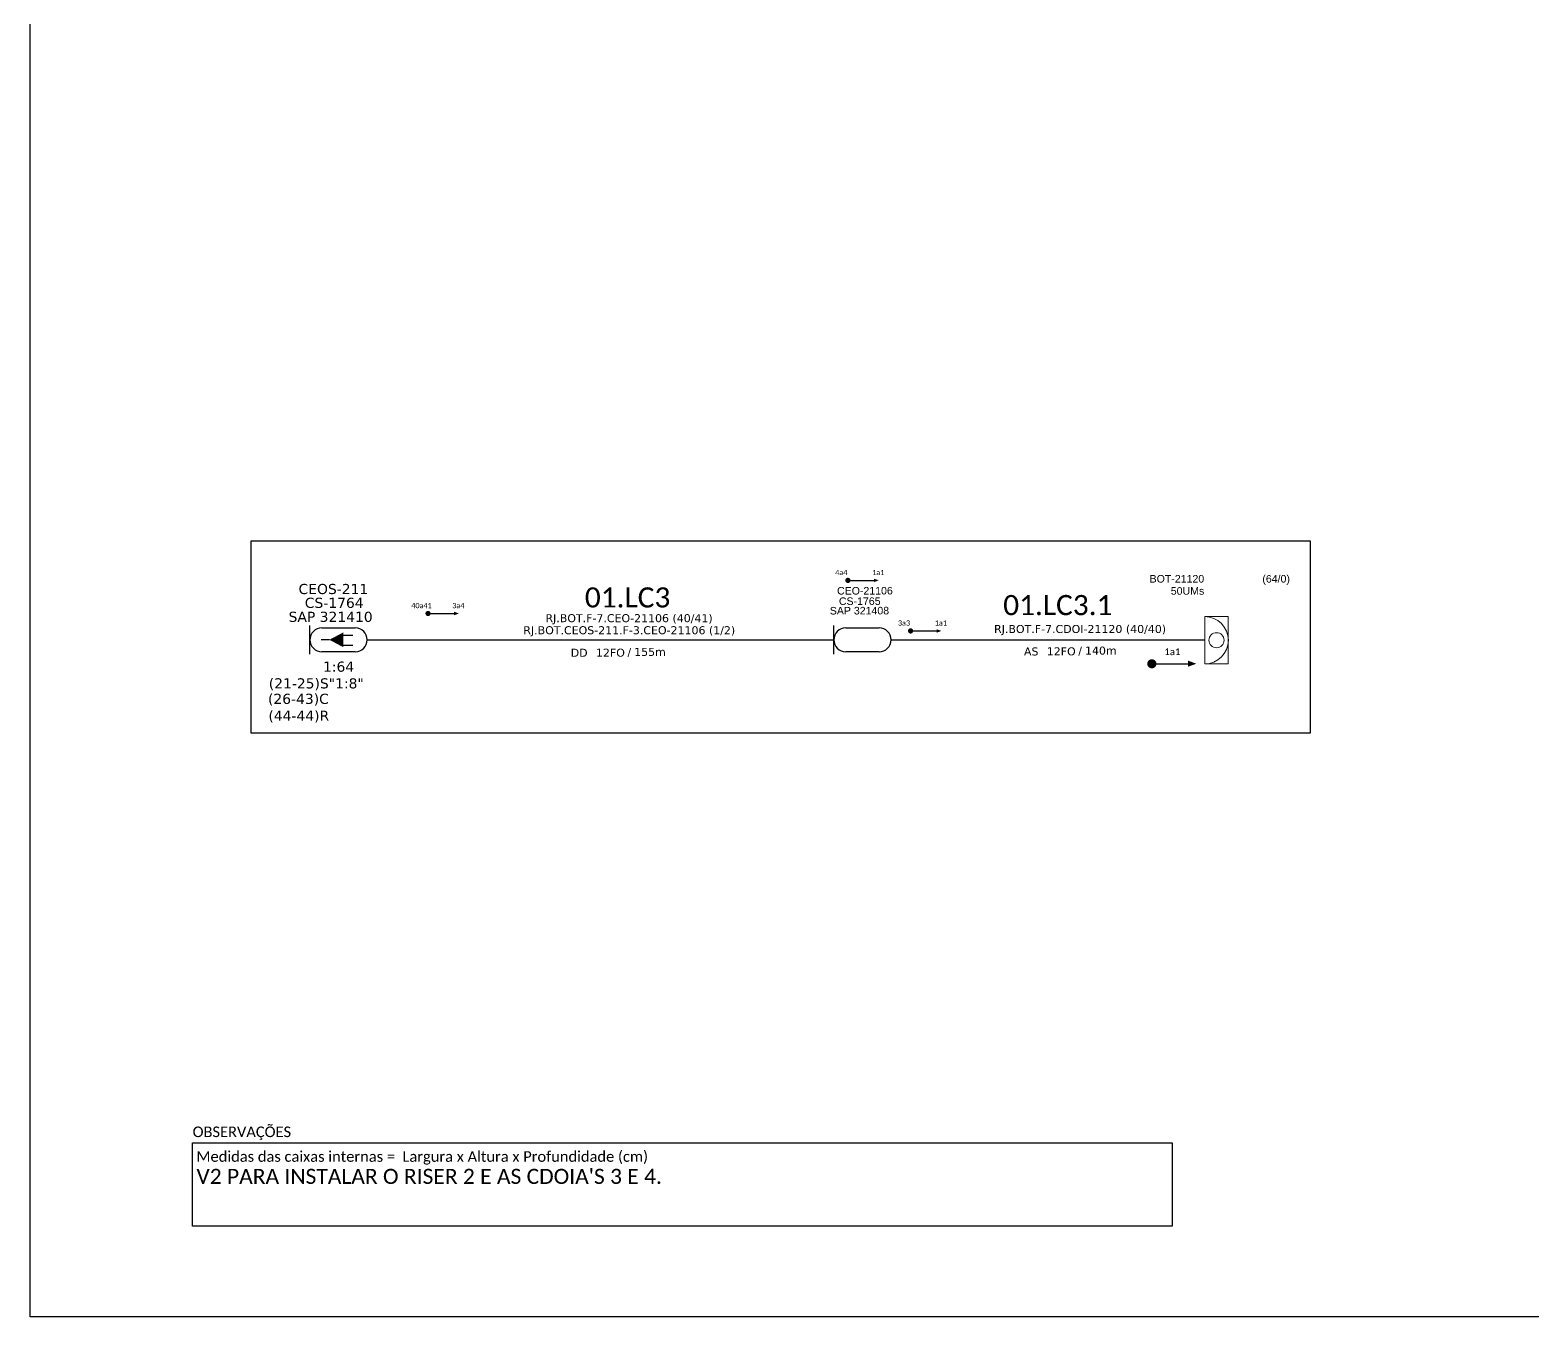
# Model space of a CAD drawing. Header units: metres. Extents: x 8172 to 8770, y -205 to 313.
# Drawn here: x 8171.8 to 8470.7, y -205.3 to 50.7 of the extents above; entities that cross this region are included whole.
import ezdxf
from ezdxf.enums import TextEntityAlignment as Align

# ---------------------------------------------------------------- set-up
doc = ezdxf.new("R2010")
doc.units = ezdxf.units.M
for name, color, linetype, lineweight in [("20.0-LEGENDA DOS CDO'S", 1, 'Continuous', 0), ('20.1-CDO_INTERIOR', 1, 'Continuous', 0), ('20.2-CDO_POSTE', 1, 'Continuous', 5), ('40.1-ETIQUETAS', 1, 'Continuous', 20)]:
    doc.layers.add(name, color=color, linetype=linetype, lineweight=lineweight)
for name, color, linetype in [('20.4-CEOS', 1, 'Continuous'), ('CAP a instalar', 1, 'Continuous'), ('SETA', 7, 'Continuous')]:
    doc.layers.add(name, color=color, linetype=linetype)
doc.styles.add('ARIAL', font='arial.ttf')
doc.styles.add('siredit', font='verdana.ttf')
doc.styles.add('WMF-Calibri0', font='calibri.ttf')
doc.linetypes.add('FENCELINE1', pattern='A,0.25,-0.1,[133,ltypeshp.shx,S=0.1,R=0,X=-0.1,Y=0],-0.1,1', length=1.45)

# ---------------------------------------------------------------- blocks, each defined once
blk = doc.blocks.new('CDOE-TEXTO PADRÃO')
at = {"layer": "20.0-LEGENDA DOS CDO'S", "color": 0, "style": 'ARIAL'}
for tag, p in [('CDO_N', (0.49, 7.39)), ('SAP', (0.51, 1.67)), ('CORDOALHA', (0.5, 4.33)), ('SPLITER_1', (0.59, -0.91)), ('SPLITER_2', (0.6, -3.55)), ('(XX-XX_F)S', (0.54, -8.29)), ('(XX-XX_L)S', (0.55, -10.83)), ('UMS', (0.55, -13.15))]:
    blk.add_attdef(tag, p, '', height=1.7, rotation=0.118, dxfattribs=at)
blk.add_attdef('FIBRAS_UTILIZADAS', text='', height=1.7, rotation=0.118, dxfattribs=at).set_placement((19.77, 7.43), align=Align.CENTER)
blk = doc.blocks.new('ETIQUETA_RS5F')
at = {"layer": '40.1-ETIQUETAS', "color": 0, "style": 'siredit'}
blk.add_text('/', height=1.5, dxfattribs=at).set_placement((1.55, -1.95), align=Align.MIDDLE_RIGHT)
for tag, p in [('ETIQUETA_R_SECUNDARIA', (1.18, 2.1)), ('ETIQUETA_R_PRIMARIA', (1.18, 4.1)), ('F_ATIVAS/F_MORTAS', (1.11, -4.24))]:
    blk.add_attdef(tag, text='', height=1.5, dxfattribs=at).set_placement(p, align=Align.MIDDLE_CENTER)
for tag, p in [('TIPO_CABO', (-6.62, -2.12)), ('CAP_CABO', (0.37, -2.09))]:
    blk.add_attdef(tag, text='', height=1.5, dxfattribs=at).set_placement(p, align=Align.MIDDLE_RIGHT)
blk.add_attdef('METROS', text='', height=1.5, dxfattribs=at).set_placement((2.11, -1.95), align=Align.MIDDLE_LEFT)
for tag, p in [('FUSÃO_1', (0.82, -8.39)), ('FUSÃO_2', (0.82, -10.6)), ('FUSÃO_3', (0.82, -12.93)), ('FUSÃO_4', (0.82, -15.14)), ('FUSÃO_5', (0.82, -17.16))]:
    blk.add_attdef(tag, text='', height=1.5, dxfattribs=at).set_placement(p, align=Align.CENTER)

msp = doc.modelspace()

# ---------------------------------------------------------------- linework, layer by layer
msp.add_lwpolyline([(8769.59, 312.64), (8769.64, -205.3), (8171.84, -205.3), (8171.84, 312.64)], close=True)
at = {"color": 0}
for points in [[(8426.47, -50.99), (8215.75, -50.99), (8215.75, -89.12), (8426.47, -89.12)], [(8204.18, -170.66), (8398.96, -170.66), (8398.96, -187.26), (8204.18, -187.26)]]:
    msp.add_lwpolyline(points, close=True, dxfattribs=at)
at = {"color": 0, "const_width": 0.52}
for points in [[(8334.24, -58.8, 1), (8334.76, -58.79, 1)], [(8250.74, -65.38, 1), (8251.26, -65.38, 1)], [(8346.71, -68.85, 1), (8347.23, -68.85, 1)]]:
    msp.add_lwpolyline(points, format="xyb", close=True, dxfattribs=at)
at = {"const_width": 0.909}
msp.add_lwpolyline([(8394.49, -75.38, 1), (8395.4, -75.38, 1)], format="xyb", close=True, dxfattribs=at)
msp.add_lwpolyline([(8394.49, -75.38, 1), (8395.4, -75.38, 1)], format="xyb", close=True, dxfattribs=at)
at = {"layer": '20.1-CDO_INTERIOR', "color": 5, "lineweight": 18}
msp.add_lwpolyline([(8410.15, -75.4), (8410.15, -66), (8405.46, -66), (8405.46, -75.4)], close=True, dxfattribs=at)
msp.add_circle((8407.81, -70.7), 1.5, dxfattribs=at)
msp.add_arc((8405.46, -70.7), 4.7, 270, 90, dxfattribs=at)
at = {"layer": '20.4-CEOS', "color": 0}
for p, q in [((8229.87, -68.24), (8236.53, -68.24)), ((8334.06, -68.24), (8340.72, -68.24)), ((8236.53, -72.99), (8229.87, -72.99)), ((8340.72, -72.99), (8334.06, -72.99))]:
    msp.add_line(p, q, dxfattribs=at)
for points in [[(8227.5, -73.48), (8227.5, -67.75)], [(8331.68, -73.48), (8331.68, -67.75)], [(8231.37, -70.61), (8229.76, -70.61)], [(8233.99, -69.67), (8236.02, -69.67)], [(8233.99, -71.65), (8236.02, -71.65)]]:
    msp.add_lwpolyline(points, dxfattribs=at)
msp.add_lwpolyline([(8231.37, -70.61, 0, 2.93, 0), (8234.12, -70.61, 2.93, 2.93, 0)], format="xyseb", dxfattribs=at)
for centre, start, end in [((8229.87, -70.61), 90, 270), ((8236.53, -70.61), 270, 90), ((8334.06, -70.61), 90, 270), ((8340.72, -70.61), 270, 90)]:
    msp.add_arc(centre, 2.37, start, end, dxfattribs=at)
at = {"layer": 'CAP a instalar', "color": 0, "ltscale": 5.3, "const_width": 0.424}
for points in [[(8238.91, -70.61), (8238.91, -70.61)], [(8343.09, -70.61), (8343.09, -70.61)]]:
    msp.add_lwpolyline(points, dxfattribs=at)
at = {"layer": 'CAP a instalar', "color": 0, "ltscale": 5.3}
msp.add_lwpolyline([(8238.91, -70.61), (8331.68, -70.61)], dxfattribs=at)
at = {"layer": 'CAP a instalar', "color": 0, "linetype": 'FENCELINE1', "ltscale": 5.3}
msp.add_lwpolyline([(8343.09, -70.61), (8405.46, -70.6)], dxfattribs=at)
at = {"layer": 'SETA', "color": 0}
for points in [[(8334.5, -58.79), (8340.18, -58.79)], [(8251, -65.38), (8256.68, -65.38)], [(8346.97, -68.85), (8352.65, -68.85)]]:
    msp.add_lwpolyline(points, dxfattribs=at)
at = {"layer": 'SETA'}
msp.add_lwpolyline([(8394.95, -75.38), (8402.76, -75.38)], dxfattribs=at)
msp.add_lwpolyline([(8394.95, -75.38), (8402.76, -75.38)], dxfattribs=at)
at = {"layer": 'SETA', "color": 0}
for points in [[(8339.68, -58.45), (8340.63, -58.79), (8339.68, -59.14)], [(8256.18, -65.03), (8257.14, -65.38), (8256.18, -65.73)]]:
    msp.add_solid(points, dxfattribs=at)
at = {"layer": 'SETA', "color": 7}
msp.add_solid([(8352.15, -68.51), (8353.1, -68.85), (8352.15, -69.2)], dxfattribs=at)
at = {"layer": 'SETA'}
msp.add_solid([(8402.14, -74.76), (8403.8, -75.37), (8402.14, -75.97)], dxfattribs=at)
msp.add_solid([(8402.14, -74.76), (8403.8, -75.37), (8402.14, -75.97)], dxfattribs=at)

# ---------------------------------------------------------------- block references
at = {"layer": '20.2-CDO_POSTE', "color": 0}
ref = msp.add_blockref('CDOE-TEXTO PADRÃO', (8332.25, -66.04), dxfattribs=dict(at, xscale=0.8839559046518259, yscale=0.8839559046518259, zscale=0.8839559046518259))
ref.add_attrib('CDO_N', 'CEO-21106', (8332.34, -61.62), dxfattribs={"layer": "20.0-LEGENDA DOS CDO'S", "color": 0, "height": 1.503, "rotation": 0.118, "style": 'ARIAL'})
ref = msp.add_blockref('CDOE-TEXTO PADRÃO', (8332.61, -68.11), dxfattribs=dict(at, xscale=0.8839559046518259, yscale=0.8839559046518259, zscale=0.8839559046518259))
ref.add_attrib('CDO_N', 'CS-1765', (8332.71, -63.69), dxfattribs={"layer": "20.0-LEGENDA DOS CDO'S", "color": 0, "height": 1.503, "rotation": 0.118, "style": 'ARIAL'})
ref = msp.add_blockref('CDOE-TEXTO PADRÃO', (8330.8, -70.01), dxfattribs=dict(at, xscale=0.8839559046518259, yscale=0.8839559046518259, zscale=0.8839559046518259))
ref.add_attrib('CDO_N', 'SAP 321408', (8330.9, -65.58), dxfattribs={"layer": "20.0-LEGENDA DOS CDO'S", "color": 0, "height": 1.503, "rotation": 0.118, "style": 'ARIAL'})
at = {"layer": '40.1-ETIQUETAS', "color": 0}
ref = msp.add_blockref('ETIQUETA_RS5F', (8289.75, -70.95), dxfattribs=dict(at, xscale=1.060747068817616, yscale=1.060747068817616, zscale=1.060747068817616))
ref.add_attrib('ETIQUETA_R_PRIMARIA', 'RJ.BOT.F-7.CEO-21106 (40/41)', dxfattribs={"color": 0, "height": 1.5911, "style": 'siredit'}).set_placement((8290.97, -66.31), align=Align.MIDDLE_CENTER)
ref.add_attrib('ETIQUETA_R_SECUNDARIA', 'RJ.BOT.CEOS-211.F-3.CEO-21106 (1/2)', dxfattribs={"color": 0, "height": 1.5911, "style": 'siredit'}).set_placement((8291.01, -68.71), align=Align.MIDDLE_CENTER)
ref.add_attrib('TIPO_CABO', 'DD', dxfattribs={"color": 0, "height": 1.591, "style": 'siredit'}).set_placement((8282.73, -73.19), align=Align.MIDDLE_RIGHT)
ref.add_attrib('CAP_CABO', '12FO', dxfattribs={"color": 0, "height": 1.591, "style": 'siredit'}).set_placement((8290.14, -73.17), align=Align.MIDDLE_RIGHT)
ref.add_attrib('METROS', '155m', dxfattribs={"color": 0, "height": 1.591, "style": 'siredit'}).set_placement((8291.99, -73.02), align=Align.MIDDLE_LEFT)
at = {"layer": 'CAP a instalar', "color": 0, "linetype": 'FENCELINE1', "ltscale": 5.3}
ref = msp.add_blockref('ETIQUETA_RS5F', (8379.41, -70.69), dxfattribs=dict(at, xscale=1.060747068818443, yscale=1.060747068818443, zscale=1.060747068818443))
ref.add_attrib('ETIQUETA_R_SECUNDARIA', 'RJ.BOT.F-7.CDOI-21120 (40/40)', dxfattribs={"layer": '40.1-ETIQUETAS', "color": 0, "height": 1.5911, "style": 'siredit'}).set_placement((8380.67, -68.46), align=Align.MIDDLE_CENTER)
ref.add_attrib('TIPO_CABO', 'AS', dxfattribs={"layer": '40.1-ETIQUETAS', "color": 0, "height": 1.591, "style": 'siredit'}).set_placement((8372.39, -72.93), align=Align.MIDDLE_RIGHT)
ref.add_attrib('CAP_CABO', '12FO', dxfattribs={"layer": '40.1-ETIQUETAS', "color": 0, "height": 1.591, "style": 'siredit'}).set_placement((8379.8, -72.91), align=Align.MIDDLE_RIGHT)
ref.add_attrib('METROS', '140m', dxfattribs={"layer": '40.1-ETIQUETAS', "color": 0, "height": 1.591, "style": 'siredit'}).set_placement((8381.65, -72.76), align=Align.MIDDLE_LEFT)

# ---------------------------------------------------------------- texts
at = {"style": 'WMF-Calibri0'}
msp.add_text('OBSERVAÇÕES', height=2.1, dxfattribs=at).set_placement((8204.17, -169.53))
at = {"color": 0, "char_height": 1.04, "width": 76.7747, "attachment_point": 5, "rotation": 359.9166}
for s, insert in [('{\\fCalibri|b0|i0|c0|p34;\\C256;4a4}', (8333.19, -57.23)), ('{\\fCalibri|b0|i0|c0|p34;\\C256;1a1}', (8340.52, -57.23)), ('{\\fCalibri|b0|i0|c0|p34;\\C256;40a41}', (8249.69, -63.81)), ('{\\fCalibri|b0|i0|c0|p34;\\C256;3a4}', (8257.02, -63.81)), ('{\\fCalibri|b0|i0|c0|p34;\\C256;3a3}', (8345.66, -67.28))]:
    msp.add_mtext(s, dxfattribs=dict(at, insert=insert))
at = {"color": 0, "char_height": 4, "width": 358.9189, "attachment_point": 5}
for s, insert in [('{\\fCalibri|b0|i0|c0|p34;01.LC3}', (8290.68, -62.21)), ('{\\fCalibri|b0|i0|c0|p34;01.LC3.1}', (8376.25, -63.73))]:
    msp.add_mtext(s, dxfattribs=dict(at, insert=insert))
at = {"color": 5, "insert": (8352.99, -67.28), "char_height": 1.04, "width": 76.7747, "attachment_point": 5, "rotation": 359.9166}
msp.add_mtext('{\\fCalibri|b0|i0|c0|p34;\\C256;1a1}', dxfattribs=at)
at = {"insert": (8399.03, -72.99), "char_height": 1.3641, "width": 23.0618, "attachment_point": 5}
msp.add_mtext('{\\fCalibri|b0|i0|c0|p34;\\C7;1a1}', dxfattribs=at)
at = {"insert": (8204.93, -172.34), "char_height": 2.1, "width": 194.0273, "attachment_point": 1, "style": 'WMF-Calibri0'}
msp.add_mtext("Medidas das caixas internas =  Largura x Altura x Profundidade (cm)\\P{\\H1.4286x;\\C1;V2 PARA INSTALAR O RISER 2 E AS CDOIA'S 3 E 4. }", dxfattribs=at)
at = {"layer": "20.0-LEGENDA DOS CDO'S", "color": 0, "style": 'ARIAL'}
for s, p in [('BOT-21120', (8405.36, -59.23)), ('(64/0)', (8422.41, -59.23)), ('50UMs', (8405.37, -61.64))]:
    msp.add_text(s, height=1.504, dxfattribs=at).set_placement(p, align=Align.RIGHT)
at = {"layer": '20.4-CEOS', "color": 0, "style": 'siredit'}
for s, height, p in [('CEOS-211', 2.012, (8232.17, -59.5)), ('CS-1764', 2.012, (8232.33, -62.25)), ('  SAP 321410', 2.0118, (8230.74, -65.03)), ('1:64', 2.012, (8233.2, -74.95)), ('(21-25)S"1:8"', 2.0118, (8228.77, -78.27)), ('(26-43)C', 2.012, (8225.21, -81.35)), ('(44-44)R', 2.012, (8225.29, -84.71))]:
    msp.add_text(s, height=height, dxfattribs=at).set_placement(p, align=Align.TOP_CENTER)

doc.saveas('drawing.dxf')
